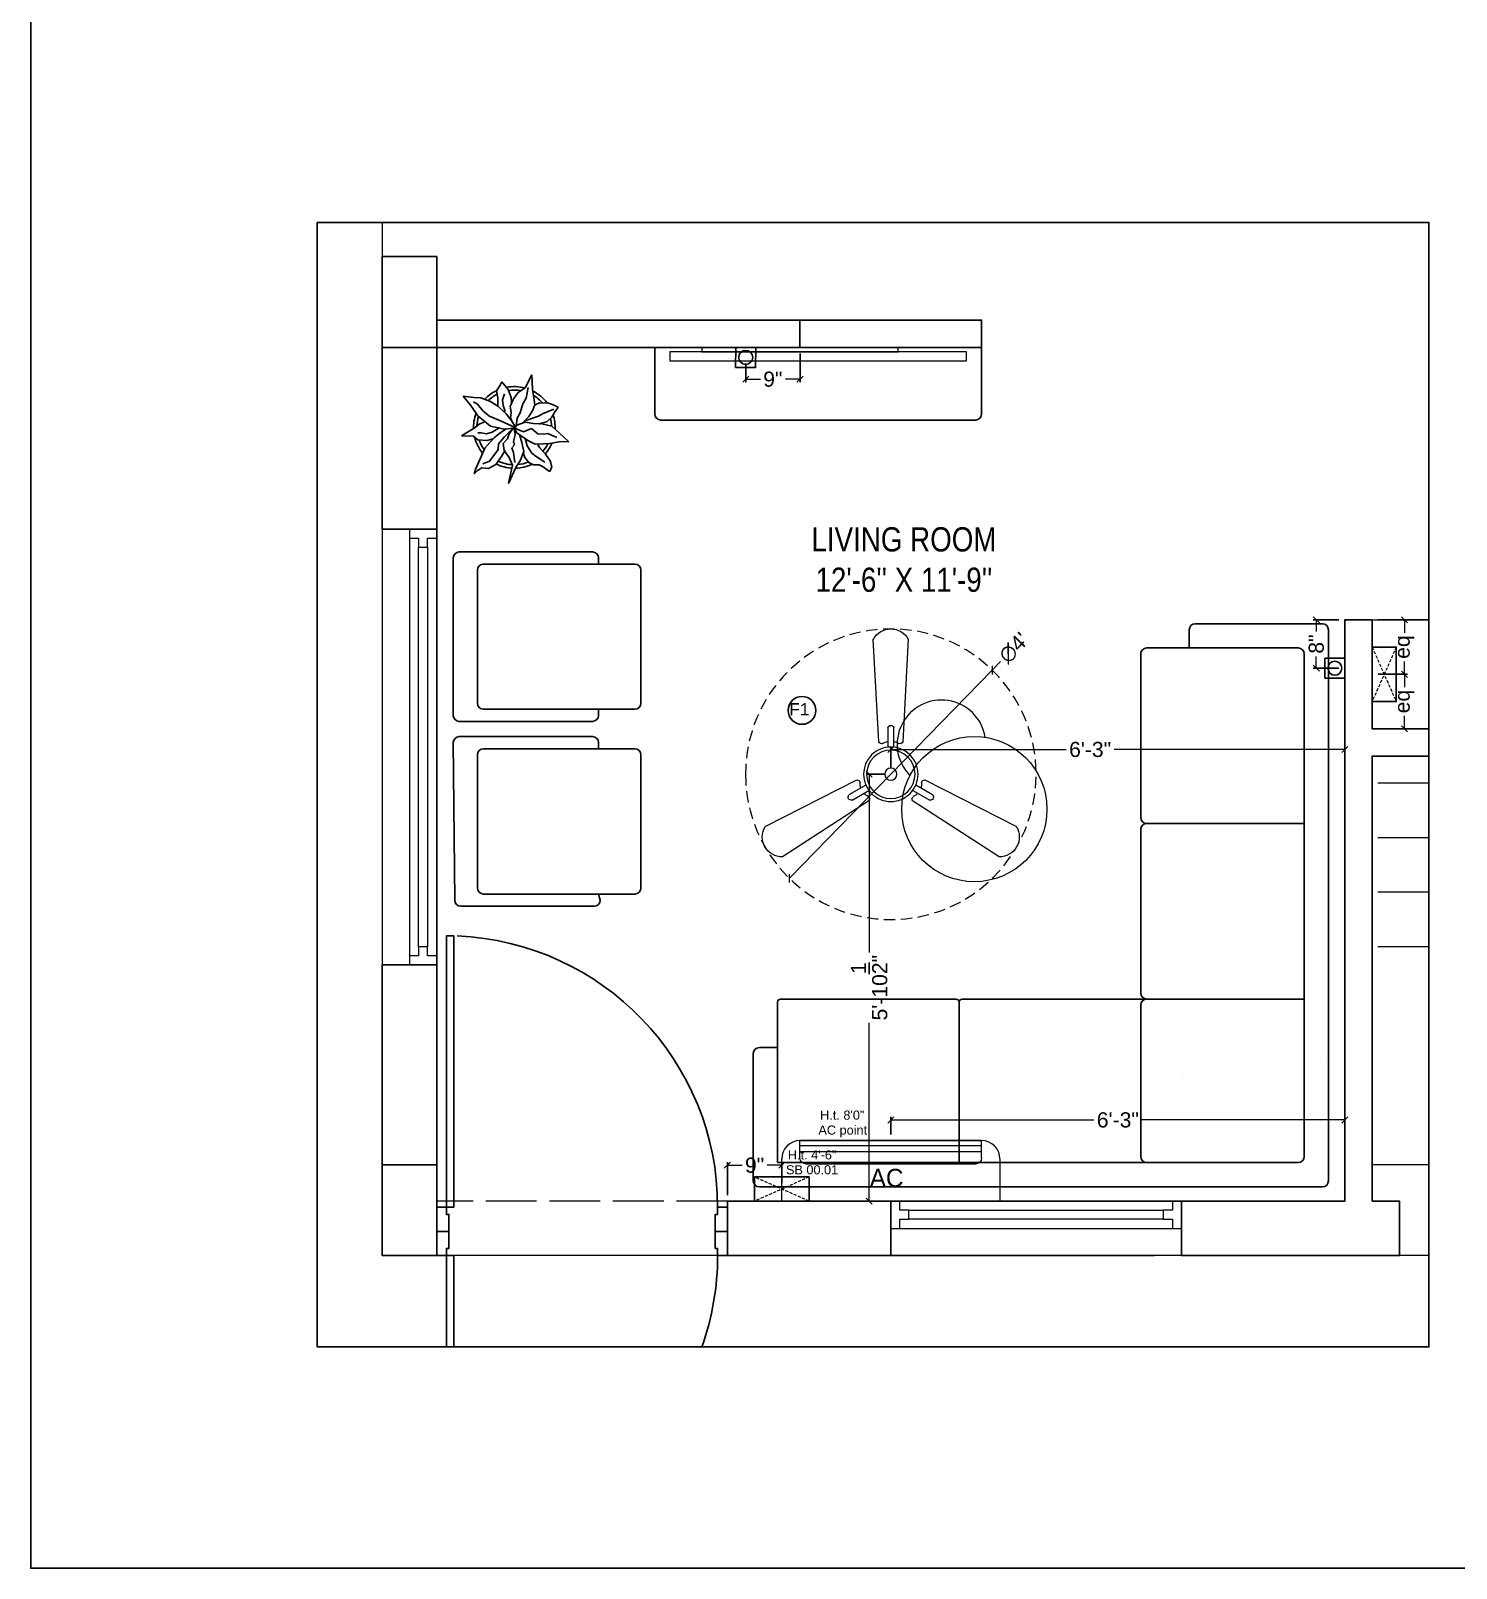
# Model space of a CAD drawing. Header units: millimetres. Extents: x 56222 to 3066687, y -650199 to -121287.
# Drawn here: x 148602.4 to 148837.8, y -181797.1 to -181543.2 of the extents above; entities that cross this region are included whole.
import ezdxf

# ---------------------------------------------------------------- set-up
doc = ezdxf.new("R2010")
doc.units = ezdxf.units.MM
doc.header["$MEASUREMENT"] = 0
doc.header["$PDMODE"] = 35
for name, pattern in [('ACAD_ISO02W100', [15, 12, -3]), ('DASHED', [0.75, 0.5, -0.25]), ('DASHED2', [0.375, 0.25, -0.125])]:
    doc.linetypes.add(name, pattern=pattern)
doc.layers.get('Defpoints').update_dxf_attribs({"color": 220})
doc.layers.add('AR DOOR', color=40, linetype='Continuous')
doc.layers.add('AR ELE-5', color=134, linetype='Continuous')
for name, color, linetype, lineweight in [('COLUMN', 1, 'Continuous', 30), ('dim05', 1, 'Continuous', 13), ('el', 7, 'Continuous', 20), ('ELEC-wires', 1, 'DASHED2', 13), ('Electrical', 84, 'Continuous', 30), ('FIRST FLOOR ( DW_RAIL )', 7, 'Continuous', 9), ('FIRST FLOOR ( TEXT )', 7, 'Continuous', 9), ('FUR', 250, 'Continuous', 0), ('FURNITURE', 32, 'Continuous', 9), ('GROUND FLOOR', 7, 'Continuous', 9), ('GROUND FLOOR  ( PLINE )', 251, 'Continuous', 30), ('GROUND FLOOR ( DW_RAIL )', 7, 'Continuous', 9), ('GROUND FLOOR ( STAIR )', 251, 'Continuous', 9), ('Text', 7, 'Continuous', 15), ('wall', 7, 'Continuous', 30), ('XX~SLAB ( BEAM )~ ( DIM )', 7, 'Continuous', 9)]:
    doc.layers.add(name, color=color, linetype=linetype, lineweight=lineweight)
doc.styles.add('Arial', font='arial.ttf')
doc.styles.add('KATHA', font='swissc.ttf')
doc.styles.get("Standard").update_dxf_attribs({"font": 'arial.ttf', "height": 6})
doc.styles.add('TEXT', font='eurr____.ttf')
doc.dimstyles.new('ISO-25', dxfattribs={"dimtxt": 2.5, "dimasz": 1, "dimexe": 0.5, "dimexo": 1, "dimtad": 0, "dimdec": 1, "dimlunit": 4, "dimtxsty": 'Standard', "dimblk": 'OBLIQUE', "dimcen": 2.5, "dimclrd": 1, "dimclre": 1, "dimclrt": 5, "dimadec": 0, "dimazin": 0, "dimtfac": 1, "dimtdec": 1, "dimtmove": 0, "dimatfit": 3, "dimfxl": 1, "dimlwd": -1, "dimarcsym": 0})

# ---------------------------------------------------------------- blocks, each defined once
blk = doc.blocks.new('*U257')
for points in [[(0, 0), (0, 1120), (30, 1120), (30, 0)], [(-40, 0), (0, 0), (0, -30), (10, -30), (10, -100), (-40, -100)], [(1160, 0), (1120, 0), (1120, -30), (1110, -30), (1110, -100), (1160, -100)]]:
    blk.add_lwpolyline(points, close=True)
at = {"layer": 'AR ELE-5', "linetype": 'ByBlock', "ltscale": 15}
blk.add_arc((-1.6, -0.7), 1121.6, 0.03474, 87.62699, dxfattribs=at)
blk = doc.blocks.new('ARPLS010')
at = {"linetype": 'ByBlock'}
for p, q in [((0.121, 0.605), (-0.013, 0.459)), ((0.179, 0.666), (0.121, 0.605)), ((0.174, 0.573), (0.179, 0.666)), ((0.2, 0.432), (0.174, 0.573)), ((-0.295, 0.42), (-0.302, 0.309)), ((-0.278, 0.467), (-0.295, 0.42)), ((-0.248, 0.54), (-0.278, 0.467)), ((-0.182, 0.493), (-0.248, 0.54)), ((-0.222, 0.484), (-0.164, 0.347)), ((-0.125, 0.459), (-0.182, 0.493)), ((-0.072, 0.404), (-0.125, 0.459)), ((-0.038, 0.302), (-0.072, 0.404)), ((-0.013, 0.459), (-0.044, 0.336)), ((0.077, 0.412), (0.091, 0.447)), ((0.082, 0.358), (0.077, 0.412)), ((0.091, 0.447), (0.125, 0.522)), ((0.203, 0.352), (0.2, 0.432)), ((0.33, 0.38), (0.252, 0.313)), ((0.409, 0.44), (0.33, 0.38)), ((0.484, 0.459), (0.409, 0.44)), ((0.542, 0.434), (0.484, 0.459)), ((0.485, 0.354), (0.533, 0.42)), ((0.533, 0.42), (0.542, 0.434)), ((-0.469, 0.226), (-0.643, 0.216)), ((-0.643, 0.216), (-0.485, 0.134)), ((-0.362, 0.24), (-0.469, 0.226)), ((-0.278, 0.254), (-0.362, 0.24)), ((-0.302, 0.309), (-0.276, 0.258)), ((-0.21, 0.227), (-0.278, 0.254)), ((-0.132, 0.18), (-0.21, 0.227)), ((-0.164, 0.347), (-0.139, 0.295)), ((-0.139, 0.295), (-0.08, 0.131)), ((-0.049, 0.232), (-0.065, 0.135)), ((-0.044, 0.336), (-0.049, 0.232)), ((0.015, 0.209), (0.08, 0.288)), ((0.056, 0.114), (0.015, 0.209)), ((0.08, 0.288), (0.082, 0.358)), ((0.16, 0.165), (0.204, 0.254)), ((0.204, 0.254), (0.203, 0.352)), ((0.252, 0.313), (0.216, 0.287)), ((0.318, 0.213), (0.227, 0.157)), ((0.356, 0.269), (0.318, 0.213)), ((0.425, 0.373), (0.356, 0.269)), ((0.432, 0.176), (0.459, 0.236)), ((0.459, 0.303), (0.485, 0.354)), ((0.459, 0.236), (0.459, 0.303)), ((-0.359, 0.148), (-0.49, 0.172)), ((-0.485, 0.134), (-0.433, 0.051)), ((-0.433, 0.051), (-0.349, -0.011)), ((-0.287, 0.106), (-0.359, 0.148)), ((-0.18, 0.073), (-0.287, 0.106)), ((-0.111, 0.036), (-0.18, 0.073)), ((-0.063, 0.111), (-0.132, 0.18)), ((-0.013, 0.022), (-0.111, 0.036)), ((-0.084, -0.034), (0.007, 0.018)), ((0.003, 0.011), (-0.076, -0.16)), ((-0.065, 0.135), (-0.024, 0.018)), ((-0.024, 0.018), (0.009, 0.005)), ((0.006, -0.002), (0.068, 0.032)), ((0.007, 0.018), (0.02, -0.121)), ((0.009, 0.005), (0.056, 0.114)), ((0.017, -0.002), (0.091, 0.009)), ((0.068, 0.032), (0.16, 0.165)), ((0.088, 0.065), (0.187, 0.091)), ((0.091, 0.009), (0.173, -0.011)), ((0.227, 0.157), (0.132, 0.131)), ((0.173, -0.011), (0.212, 0.004)), ((0.187, 0.091), (0.297, 0.116)), ((0.212, 0.004), (0.252, -0.03)), ((0.297, 0.116), (0.408, 0.071)), ((0.309, 0.109), (0.368, 0.128)), ((0.309, -0.01), (0.43, 0.006)), ((0.368, 0.128), (0.432, 0.176)), ((0.408, 0.071), (0.482, 0.024)), ((0.482, 0.024), (0.689, -0.072)), ((-0.464, -0.073), (-0.558, -0.152)), ((-0.558, -0.152), (-0.517, -0.172)), ((-0.517, -0.172), (-0.447, -0.216)), ((-0.366, -0.036), (-0.464, -0.073)), ((-0.336, -0.142), (-0.413, -0.121)), ((-0.306, -0.033), (-0.366, -0.036)), ((-0.349, -0.011), (-0.256, -0.05)), ((-0.269, -0.135), (-0.336, -0.142)), ((-0.193, -0.113), (-0.269, -0.135)), ((-0.259, -0.2), (-0.168, -0.1)), ((-0.256, -0.05), (-0.185, -0.038)), ((-0.185, -0.038), (-0.114, -0.046)), ((-0.168, -0.1), (-0.084, -0.034)), ((-0.076, -0.16), (-0.138, -0.304)), ((-0.114, -0.046), (-0.093, -0.036)), ((0.02, -0.121), (-0.017, -0.291)), ((0.059, -0.27), (0.005, -0.185)), ((0.01, -0.014), (0.017, -0.002)), ((0.078, -0.064), (0.01, -0.014)), ((0.016, -0.023), (0.116, -0.122)), ((0.07, -0.179), (0.018, -0.1)), ((0.121, -0.239), (0.07, -0.179)), ((0.138, -0.083), (0.078, -0.064)), ((0.116, -0.122), (0.201, -0.195)), ((0.197, -0.135), (0.138, -0.083)), ((0.283, -0.123), (0.197, -0.135)), ((0.252, -0.03), (0.309, -0.01)), ((0.277, -0.114), (0.357, -0.156)), ((0.37, -0.064), (0.283, -0.123)), ((0.357, -0.156), (0.455, -0.226)), ((0.462, -0.021), (0.37, -0.064)), ((0.689, -0.072), (0.462, -0.021)), ((-0.447, -0.216), (-0.363, -0.202)), ((-0.363, -0.202), (-0.263, -0.2)), ((-0.363, -0.408), (-0.318, -0.29)), ((-0.318, -0.29), (-0.259, -0.2)), ((-0.138, -0.304), (-0.199, -0.38)), ((-0.017, -0.291), (-0.141, -0.446)), ((-0.042, -0.432), (-0.071, -0.352)), ((0.08, -0.342), (0.059, -0.27)), ((0.066, -0.407), (0.08, -0.342)), ((0.184, -0.299), (0.121, -0.239)), ((0.141, -0.261), (0.16, -0.336)), ((0.16, -0.336), (0.15, -0.445)), ((0.252, -0.362), (0.184, -0.299)), ((0.201, -0.195), (0.272, -0.198)), ((0.376, -0.416), (0.252, -0.362)), ((0.272, -0.198), (0.311, -0.225)), ((0.311, -0.225), (0.415, -0.304)), ((0.415, -0.304), (0.447, -0.388)), ((0.455, -0.226), (0.503, -0.317)), ((0.503, -0.317), (0.494, -0.398)), ((-0.382, -0.625), (-0.368, -0.496)), ((-0.269, -0.533), (-0.382, -0.625)), ((-0.368, -0.496), (-0.363, -0.408)), ((-0.287, -0.45), (-0.314, -0.498)), ((-0.199, -0.38), (-0.287, -0.45)), ((-0.141, -0.446), (-0.269, -0.533)), ((0.002, -0.48), (-0.042, -0.432)), ((0.104, -0.646), (0.002, -0.48)), ((0.064, -0.446), (0.066, -0.407)), ((0.106, -0.5), (0.104, -0.646)), ((0.15, -0.445), (0.106, -0.5)), ((0.502, -0.472), (0.376, -0.416)), ((0.494, -0.398), (0.528, -0.452)), ((0.567, -0.494), (0.502, -0.472)), ((0.528, -0.452), (0.567, -0.494))]:
    blk.add_line(p, q, dxfattribs=at)
for radius, start, end in [(0.5, 126.2799, 152.7042), (0.5, 87.2367, 107.9154), (0.458, 91.6596, 104.0784), (0.5, 49.0791, 67.0324), (0.458, 49.8461, 63.9764), (0.458, 130.7647, 148.9789), (0.5, 1.3782, 25.7565), (0.5, 164.9216, 191.0302), (0.458, 169.9629, 188.6517), (0.458, 5.0517, 21.9108), (0.458, 334.5625, 357.1532), (0.5, 333.6991, 357.5577), (0.5, 205.1623, 226.3204), (0.458, 207.232, 224.0819), (0.458, 289.266, 306.1107), (0.5, 249.553, 272.4234), (0.458, 252.8522, 267.711), (0.5, 283.5324, 308.8712)]:
    blk.add_arc((0, 0), radius, start, end, dxfattribs=at)
blk = doc.blocks.new('_Oblique')
at = {"layer": 'wall', "color": 0, "lineweight": -2}
blk.add_line((-0.5, -0.5), (0.5, 0.5), dxfattribs=at)
blk = doc.blocks.new('*D1226')
at = {"layer": 'Defpoints', "color": 0, "lineweight": 0, "transparency": 16777216}
for p in [(148726.43, -181730.52), (148726.43, -181734.45), (148717.43, -181736.44)]:
    blk.add_point(p, dxfattribs=at)
at = {"layer": 'dim05', "color": 1, "linetype": 'Continuous', "lineweight": -2, "transparency": 16777216}
for p, q in [((148717.43, -181735.44), (148717.43, -181730.02)), ((148726.43, -181733.45), (148726.43, -181730.02))]:
    blk.add_line(p, q, dxfattribs=at)
at = {"layer": 'dim05', "color": 1, "linetype": 'Continuous', "transparency": 16777216}
for p, q in [((148717.43, -181730.52), (148719.87, -181730.52)), ((148726.43, -181730.52), (148723.99, -181730.52))]:
    blk.add_line(p, q, dxfattribs=at)
at = {"layer": 'dim05', "color": 1, "transparency": 16777216, "rotation": 180}
blk.add_blockref('_Oblique', (148717.43, -181730.52), dxfattribs=at)
at = {"layer": 'dim05', "color": 1, "transparency": 16777216}
blk.add_blockref('_Oblique', (148726.43, -181730.52), dxfattribs=at)
at = {"layer": 'dim05', "color": 5, "lineweight": 25, "transparency": 16777216, "insert": (148721.93, -181730.52), "char_height": 2.5, "attachment_point": 5, "style": 'Arial'}
blk.add_mtext('9"', dxfattribs=at)
blk = doc.blocks.new('6616')
at = {"color": 242, "linetype": 'DASHED', "true_color": 0xcd2027}
for p, q in [((386784.79, -36915.77), (386775.78, -36911.78)), ((386784.79, -36911.78), (386775.78, -36915.77))]:
    blk.add_line(p, q, dxfattribs=at)
at = {"layer": 'ELEC-wires', "color": 5, "linetype": 'ByBlock', "lineweight": 30, "ltscale": 4}
blk.add_lwpolyline([(386775.78, -36911.78), (386784.79, -36911.78), (386784.79, -36915.77), (386775.78, -36915.77)], close=True, dxfattribs=at)
blk = doc.blocks.new('*D1227')
at = {"layer": 'Defpoints', "color": 0, "lineweight": 0, "transparency": 16777216}
for p in [(148819.43, -181640.44), (148814.71, -181648.44), (148819.43, -181648.44)]:
    blk.add_point(p, dxfattribs=at)
at = {"layer": 'dim05', "color": 1, "linetype": 'Continuous', "lineweight": -2, "transparency": 16777216}
for p, q in [((148818.43, -181640.44), (148814.21, -181640.44)), ((148818.43, -181648.44), (148814.21, -181648.44))]:
    blk.add_line(p, q, dxfattribs=at)
at = {"layer": 'dim05', "color": 1, "linetype": 'Continuous', "transparency": 16777216}
for p, q in [((148814.71, -181640.44), (148814.71, -181642.38)), ((148814.71, -181648.44), (148814.71, -181646.5))]:
    blk.add_line(p, q, dxfattribs=at)
at = {"layer": 'dim05', "color": 1, "transparency": 16777216}
for p, rotation in [((148814.71, -181640.44), 90), ((148814.71, -181648.44), 270)]:
    blk.add_blockref('_Oblique', p, dxfattribs=dict(at, rotation=rotation))
at = {"layer": 'dim05', "color": 5, "lineweight": 25, "transparency": 16777216, "insert": (148814.71, -181644.44), "char_height": 2.5, "attachment_point": 5, "rotation": 90, "style": 'Arial'}
blk.add_mtext('8"', dxfattribs=at)
blk = doc.blocks.new('*D1228')
at = {"layer": 'Defpoints', "color": 0, "lineweight": 0, "transparency": 16777216}
for p in [(148823.93, -181640.44), (148823.93, -181649.44), (148829.26, -181649.44)]:
    blk.add_point(p, dxfattribs=at)
at = {"layer": 'dim05', "color": 1, "linetype": 'Continuous', "lineweight": -2, "transparency": 16777216}
for p, q in [((148824.93, -181640.44), (148829.76, -181640.44)), ((148824.93, -181649.44), (148829.76, -181649.44))]:
    blk.add_line(p, q, dxfattribs=at)
at = {"layer": 'dim05', "color": 1, "linetype": 'Continuous', "transparency": 16777216}
for p, q in [((148829.26, -181640.44), (148829.26, -181642.56)), ((148829.26, -181649.44), (148829.26, -181647.32))]:
    blk.add_line(p, q, dxfattribs=at)
at = {"layer": 'dim05', "color": 1, "transparency": 16777216}
for p, rotation in [((148829.26, -181640.44), 90), ((148829.26, -181649.44), 270)]:
    blk.add_blockref('_Oblique', p, dxfattribs=dict(at, rotation=rotation))
at = {"layer": 'dim05', "color": 5, "lineweight": 25, "transparency": 16777216, "insert": (148829.26, -181644.94), "char_height": 2.5, "attachment_point": 5, "rotation": 90, "style": 'Arial'}
blk.add_mtext('eq', dxfattribs=at)
blk = doc.blocks.new('*D1229')
at = {"layer": 'Defpoints', "color": 0, "lineweight": 0, "transparency": 16777216}
for p in [(148823.93, -181649.44), (148829.26, -181649.44), (148823.93, -181658.44)]:
    blk.add_point(p, dxfattribs=at)
at = {"layer": 'dim05', "color": 1, "linetype": 'Continuous', "lineweight": -2, "transparency": 16777216}
for p, q in [((148824.93, -181649.44), (148829.76, -181649.44)), ((148824.93, -181658.44), (148829.76, -181658.44))]:
    blk.add_line(p, q, dxfattribs=at)
at = {"layer": 'dim05', "color": 1, "linetype": 'Continuous', "transparency": 16777216}
for p, q in [((148829.26, -181649.44), (148829.26, -181651.56)), ((148829.26, -181658.44), (148829.26, -181656.32))]:
    blk.add_line(p, q, dxfattribs=at)
at = {"layer": 'dim05', "color": 1, "transparency": 16777216}
for p, rotation in [((148829.26, -181649.44), 90), ((148829.26, -181658.44), 270)]:
    blk.add_blockref('_Oblique', p, dxfattribs=dict(at, rotation=rotation))
at = {"layer": 'dim05', "color": 5, "lineweight": 25, "transparency": 16777216, "insert": (148829.26, -181653.94), "char_height": 2.5, "attachment_point": 5, "rotation": 90, "style": 'Arial'}
blk.add_mtext('eq', dxfattribs=at)
blk = doc.blocks.new('fan')
at = {"layer": 'Electrical', "lineweight": 15, "ltscale": 20}
for p, q in [((3300835.29, -509900.78), (3300836.47, -509923.43)), ((3300841.81, -509923.43), (3300842.99, -509900.78)), ((3300838.47, -509924.57), (3300838.47, -509920.25)), ((3300839.81, -509920.28), (3300839.81, -509924.57)), ((3300831.66, -509931.77), (3300811.45, -509942.07)), ((3300829.93, -509935.08), (3300833.64, -509932.93)), ((3300844.64, -509932.93), (3300848.38, -509935.09)), ((3300866.83, -509942.07), (3300846.62, -509931.77)), ((3300834.31, -509934.09), (3300830.57, -509936.25)), ((3300847.68, -509936.23), (3300843.97, -509934.09)), ((3300815.3, -509948.74), (3300834.33, -509936.39)), ((3300843.95, -509936.39), (3300862.98, -509948.74))]:
    blk.add_line(p, q, dxfattribs=at)
at = {"layer": 'Electrical', "linetype": 'DASHED', "lineweight": 15, "ltscale": 5}
blk.add_circle((3300839.14, -509930.53), 32, dxfattribs=at)
at = {"layer": 'Electrical', "lineweight": 15, "ltscale": 20}
for centre, major_axis, start_param, end_param in [((3300839.14, -509902.94), (3.12, 3.12), -0.272136, 1.842967), ((3300839.13, -509920.5), (0.501, 0.501), -0.465536, 1.983618), ((3300839.14, -509930.53), (4.24, -4.24), 3.14161, 9.424795), ((3300839.14, -509930.53), (3.77, -3.77), 1.749190548672175e-05, 6.283202799085073), ((3300837.1, -509923.08), (0.51, 0.51), 2.863014, 4.257784), ((3300839.14, -509926.42), (2.27, -2.27), 2.565057, 2.951308), ((3300839.14, -509926.42), (2.27, 2.27), 0.19032, 0.57657), ((3300841.18, -509923.08), (0.51, -0.51), 5.167028, 6.561799), ((3300839.14, -509930.53), (0.943, 0.943), 1.570814, 7.853999), ((3300831.67, -509932.49), (0.51, -0.51), 0.978238, 2.373008), ((3300835.59, -509932.58), (2.27, -2.27), 3.855511, 4.241762), ((3300842.69, -509932.58), (2.27, 2.27), 5.183051, 5.569301), ((3300846.61, -509932.49), (0.51, -0.51), 2.339416, 3.734186), ((3300830.46, -509935.55), (0.501, -0.501), 3.199655, 5.648809), ((3300835.59, -509932.58), (2.27, -2.27), 4.659452, 5.045703), ((3300833.71, -509936.02), (0.51, 0.51), -1.325776, 0.068994), ((3300844.57, -509936.02), (0.51, -0.51), 3.072633, 4.467404), ((3300842.69, -509932.58), (2.27, 2.27), 4.37911, 4.765361), ((3300847.83, -509935.54), (0.501, 0.501), 3.723254, 6.172408), ((3300815.25, -509944.32), (3.12, -3.12), 3.393055, 5.508159), ((3300863.03, -509944.32), (3.12, -3.12), 5.48745, 7.602554)]:
    blk.add_ellipse(centre, major_axis=major_axis, ratio=1, start_param=start_param, end_param=end_param, dxfattribs=at)
blk = doc.blocks.new('*D1230')
at = {"layer": 'Defpoints', "color": 0, "lineweight": 0, "transparency": 16777216}
for p in [(148819.43, -181661.86), (148744.43, -181665.94), (148819.43, -181665.94)]:
    blk.add_point(p, dxfattribs=at)
at = {"layer": 'dim05', "color": 1, "linetype": 'Continuous', "lineweight": -2, "transparency": 16777216}
for p, q in [((148744.43, -181664.94), (148744.43, -181661.36)), ((148819.43, -181664.94), (148819.43, -181661.36))]:
    blk.add_line(p, q, dxfattribs=at)
at = {"layer": 'dim05', "color": 1, "linetype": 'Continuous', "transparency": 16777216}
for p, q in [((148744.43, -181661.86), (148773.39, -181661.86)), ((148819.43, -181661.86), (148781.3, -181661.86))]:
    blk.add_line(p, q, dxfattribs=at)
at = {"layer": 'dim05', "color": 1, "transparency": 16777216, "rotation": 180}
blk.add_blockref('_Oblique', (148744.43, -181661.86), dxfattribs=at)
at = {"layer": 'dim05', "color": 1, "transparency": 16777216}
blk.add_blockref('_Oblique', (148819.43, -181661.86), dxfattribs=at)
at = {"layer": 'dim05', "color": 5, "lineweight": 25, "transparency": 16777216, "insert": (148777.35, -181661.86), "char_height": 2.5, "attachment_point": 5, "style": 'Arial'}
blk.add_mtext('6\'-3"', dxfattribs=at)
blk = doc.blocks.new('*D1231')
at = {"layer": 'Defpoints', "color": 0, "lineweight": 0, "transparency": 16777216}
for p in [(148729.43, -181595.44), (148720.46, -181597.09), (148729.43, -181600.71)]:
    blk.add_point(p, dxfattribs=at)
at = {"layer": 'dim05', "color": 1, "linetype": 'Continuous', "lineweight": -2, "transparency": 16777216}
for p, q in [((148729.43, -181596.44), (148729.43, -181601.21)), ((148720.46, -181598.09), (148720.46, -181601.21))]:
    blk.add_line(p, q, dxfattribs=at)
at = {"layer": 'dim05', "color": 1, "linetype": 'Continuous', "transparency": 16777216}
for p, q in [((148720.46, -181600.71), (148722.88, -181600.71)), ((148729.43, -181600.71), (148727.01, -181600.71))]:
    blk.add_line(p, q, dxfattribs=at)
at = {"layer": 'dim05', "color": 1, "transparency": 16777216, "rotation": 180}
blk.add_blockref('_Oblique', (148720.46, -181600.71), dxfattribs=at)
at = {"layer": 'dim05', "color": 1, "transparency": 16777216}
blk.add_blockref('_Oblique', (148729.43, -181600.71), dxfattribs=at)
at = {"layer": 'dim05', "color": 5, "lineweight": 25, "transparency": 16777216, "insert": (148724.94, -181600.71), "char_height": 2.5, "attachment_point": 5, "style": 'Arial'}
blk.add_mtext('9"', dxfattribs=at)
blk = doc.blocks.new('*D1232')
at = {"layer": 'Defpoints', "color": 0, "lineweight": 0, "transparency": 16777216}
for p in [(148744.43, -181665.94), (148740.86, -181736.44), (148744.43, -181736.44)]:
    blk.add_point(p, dxfattribs=at)
at = {"layer": 'dim05', "color": 1, "linetype": 'Continuous', "lineweight": -2, "transparency": 16777216}
for p, q in [((148743.43, -181665.94), (148740.36, -181665.94)), ((148743.43, -181736.44), (148740.36, -181736.44))]:
    blk.add_line(p, q, dxfattribs=at)
at = {"layer": 'dim05', "color": 1, "linetype": 'Continuous', "transparency": 16777216}
for p, q in [((148740.86, -181665.94), (148740.86, -181695.36)), ((148740.86, -181736.44), (148740.86, -181707.02))]:
    blk.add_line(p, q, dxfattribs=at)
at = {"layer": 'dim05', "color": 1, "transparency": 16777216}
for p, rotation in [((148740.86, -181665.94), 90), ((148740.86, -181736.44), 270)]:
    blk.add_blockref('_Oblique', p, dxfattribs=dict(at, rotation=rotation))
at = {"layer": 'dim05', "color": 5, "lineweight": 25, "transparency": 16777216, "insert": (148740.86, -181701.19), "char_height": 2.5, "attachment_point": 5, "rotation": 90, "style": 'Arial'}
blk.add_mtext('5\'-10{\\H1x;\\S1/2;}"', dxfattribs=at)
blk = doc.blocks.new('*D1233')
at = {"layer": 'Defpoints', "color": 0, "lineweight": 0, "transparency": 16777216}
for p in [(148761.18, -181648.75), (148727.68, -181683.13)]:
    blk.add_point(p, dxfattribs=at)
at = {"layer": 'dim05', "color": 1, "linetype": 'Continuous', "transparency": 16777216}
for p in [(148727.68, -181683.13), (148762.57, -181647.32)]:
    blk.add_line(p, (148761.18, -181648.75), dxfattribs=at)
at = {"layer": 'dim05', "color": 1, "transparency": 16777216}
for p, rotation in [((148761.18, -181648.75), 225.7486149895883), ((148727.68, -181683.13), 45.74861498958832)]:
    blk.add_blockref('_Oblique', p, dxfattribs=dict(at, rotation=rotation))
at = {"layer": 'dim05', "color": 5, "lineweight": 25, "transparency": 16777216, "insert": (148764.76, -181645.07), "char_height": 2.5, "attachment_point": 5, "rotation": 45.7486, "style": 'Arial'}
blk.add_mtext("∅4'", dxfattribs=at)
blk = doc.blocks.new('ac paln')
at = {"layer": 'Electrical', "lineweight": 15}
for p, q in [((389238.69, -37646.36), (389238.69, -37610.34)), ((389238.69, -37610.34), (389245.67, -37610.34)), ((389244.81, -37642.35), (389244.81, -37614.35)), ((389245.81, -37613.35), (389248.68, -37613.35)), ((389246.82, -37643.35), (389246.82, -37613.35)), ((389247.82, -37643.35), (389247.82, -37613.35)), ((389248.68, -37613.35), (389248.68, -37643.35)), ((389248.68, -37643.35), (389248.68, -37613.35)), ((389245.81, -37643.35), (389248.68, -37643.35)), ((389248.68, -37643.35), (389248.68, -37643.35)), ((389245.67, -37646.36), (389238.69, -37646.36))]:
    blk.add_line(p, q, dxfattribs=at)
for centre, start, end in [((389245.67, -37613.35), 0, 90), ((389245.67, -37643.35), 270, 0)]:
    blk.add_arc(centre, 3.01, start, end, dxfattribs=at)
at = {"layer": 'Electrical', "lineweight": 15, "extrusion": (0, 0, -1)}
for centre, start_param, end_param in [((389245.81, -37614.35), -0.785398, 0.785398), ((389245.81, -37642.35), 3.926991, 5.497787)]:
    blk.add_ellipse(centre, major_axis=(-0.71, 0.71), ratio=1, start_param=start_param, end_param=end_param, dxfattribs=at)
at = {"layer": 'Text', "style": 'TEXT'}
blk.add_text('AC', height=3, rotation=270, dxfattribs=at).set_placement((389241.02, -37624.87))
blk = doc.blocks.new('*D1234')
at = {"layer": 'Defpoints', "color": 0, "lineweight": 0, "transparency": 16777216}
for p in [(148819.43, -181723.04), (148744.43, -181726.44), (148819.43, -181726.44)]:
    blk.add_point(p, dxfattribs=at)
at = {"layer": 'dim05', "color": 1, "linetype": 'Continuous', "lineweight": -2, "transparency": 16777216}
for p, q in [((148744.43, -181725.44), (148744.43, -181722.54)), ((148819.43, -181725.44), (148819.43, -181722.54))]:
    blk.add_line(p, q, dxfattribs=at)
at = {"layer": 'dim05', "color": 1, "linetype": 'Continuous', "transparency": 16777216}
for p, q in [((148744.43, -181723.04), (148777.97, -181723.04)), ((148819.43, -181723.04), (148785.88, -181723.04))]:
    blk.add_line(p, q, dxfattribs=at)
at = {"layer": 'dim05', "color": 1, "transparency": 16777216, "rotation": 180}
blk.add_blockref('_Oblique', (148744.43, -181723.04), dxfattribs=at)
at = {"layer": 'dim05', "color": 1, "transparency": 16777216}
blk.add_blockref('_Oblique', (148819.43, -181723.04), dxfattribs=at)
at = {"layer": 'dim05', "color": 5, "lineweight": 25, "transparency": 16777216, "insert": (148781.93, -181723.04), "char_height": 2.5, "attachment_point": 5, "style": 'Arial'}
blk.add_mtext('6\'-3"', dxfattribs=at)

msp = doc.modelspace()

# ---------------------------------------------------------------- linework, layer by layer
at = {"lineweight": 9}
for points in [[(148745.6473, -181596.2055), (148745.6473, -181595.4396), (148713.2104, -181595.4396), (148713.2104, -181596.2055)], [(148756.9288, -181597.6523), (148756.9288, -181596.2055), (148707.9288, -181596.2055), (148707.9288, -181597.6523)]]:
    msp.add_lwpolyline(points, close=True, dxfattribs=at)
for points in [[(148669.4288, -181745.4396), (148671.0288, -181745.4396), (148671.0288, -181744.2396), (148671.4288, -181744.2396), (148671.4288, -181741.4396), (148669.4288, -181741.4396)], [(148717.4288, -181745.4396), (148715.8288, -181745.4396), (148715.8288, -181744.2396), (148715.4288, -181744.2396), (148715.4288, -181741.4396), (148717.4288, -181741.4396)]]:
    msp.add_lwpolyline(points, close=True)
msp.add_lwpolyline([(148672.2288, -181760.5243), (148672.2288, -181745.4396), (148671.0288, -181745.4396), (148671.0288, -181760.5243)])
at = {"layer": 'AR ELE-5', "linetype": 'ByBlock', "ltscale": 15}
msp.add_arc((148670.9632, -181745.4124), 44.8657, 340.31645, 359.965264, dxfattribs=at)
at = {"layer": 'COLUMN'}
for points in [[(148660.4288, -181580.4396), (148669.4288, -181580.4396), (148669.4288, -181595.4396), (148660.4288, -181595.4396)], [(148660.4288, -181730.4396), (148669.4288, -181730.4396), (148669.4288, -181745.4396), (148660.4288, -181745.4396)]]:
    msp.add_lwpolyline(points, close=True, dxfattribs=at)
at = {"layer": 'FIRST FLOOR ( DW_RAIL )', "lineweight": 30}
msp.add_lwpolyline([(148649.701, -181574.8145), (148833.2945, -181574.8145), (148833.2945, -181760.5243), (148649.701, -181760.5243)], close=True, dxfattribs=at)
at = {"layer": 'FUR'}
for p, q in [((148816.2976, -181713.751), (148816.2976, -181713.751)), ((148792.7081, -181715.7509), (148792.7081, -181715.7509))]:
    msp.add_line(p, q, dxfattribs=at)
at = {"layer": 'FURNITURE', "lineweight": 30}
for p, q in [((148672.1563, -181656.2204), (148672.1563, -181630.2204)), ((148673.1563, -181629.2204), (148695.1563, -181629.2204)), ((148696.1563, -181630.2204), (148696.1563, -181631.2204)), ((148676.1563, -181654.2204), (148676.1563, -181632.2204)), ((148677.1563, -181631.2204), (148702.1563, -181631.2204)), ((148703.1563, -181632.2204), (148703.1563, -181654.2204)), ((148794.713, -181641.0771), (148815.713, -181641.0771)), ((148793.713, -181642.0771), (148793.713, -181645.0771)), ((148816.713, -181642.0771), (148816.713, -181733.0771)), ((148785.713, -181673.0771), (148785.713, -181646.0771)), ((148808.713, -181645.0771), (148786.713, -181645.0771)), ((148811.713, -181645.0771), (148808.713, -181645.0771)), ((148812.713, -181646.0771), (148812.713, -181729.0771)), ((148677.1563, -181655.2204), (148680.1563, -181655.2204)), ((148680.1563, -181655.2204), (148702.1563, -181655.2204)), ((148696.1563, -181656.2204), (148696.1563, -181655.2204)), ((148695.1563, -181657.2204), (148673.1563, -181657.2204)), ((148672.4205, -181686.7379), (148672.1563, -181660.7204)), ((148673.1563, -181659.7204), (148695.1563, -181659.7204)), ((148696.1563, -181660.7204), (148696.1563, -181661.7204)), ((148676.1563, -181684.7204), (148676.1563, -181662.7204)), ((148677.1563, -181661.7204), (148702.1563, -181661.7204)), ((148703.1563, -181662.7204), (148703.1563, -181684.7204)), ((148786.713, -181674.0771), (148812.713, -181674.0771)), ((148785.713, -181675.0771), (148785.713, -181702.0771)), ((148677.1563, -181685.7204), (148680.1563, -181685.7204)), ((148680.1563, -181685.7204), (148702.1563, -181685.7204)), ((148696.4205, -181686.7379), (148696.1563, -181685.7204)), ((148695.4205, -181687.7379), (148673.4205, -181687.7379)), ((148725.713, -181730.0771), (148725.713, -181703.5771)), ((148755.213, -181703.0771), (148726.213, -181703.0771)), ((148755.713, -181730.0771), (148755.713, -181703.5771)), ((148812.713, -181703.0771), (148756.213, -181703.0771)), ((148785.713, -181729.0771), (148785.713, -181704.0771)), ((148721.713, -181733.0771), (148721.713, -181712.0771)), ((148725.713, -181711.0771), (148722.713, -181711.0771)), ((148811.713, -181730.0771), (148725.713, -181730.0771)), ((148815.713, -181734.0771), (148722.713, -181734.0771))]:
    msp.add_line(p, q, dxfattribs=at)
at = {"layer": 'FURNITURE', "color": 242, "lineweight": 30, "true_color": 0xcd2027}
msp.add_lwpolyline([(148602.3709, -181325.6463), (149506.6138, -181325.6463), (149506.6138, -181797.0719), (148602.3709, -181797.0719)], close=True, dxfattribs=at)
at = {"layer": 'FURNITURE', "lineweight": 30}
msp.add_lwpolyline([(148729.4288, -181590.9396), (148759.4288, -181590.9396), (148759.4288, -181595.4396), (148729.4288, -181595.4396)], close=True, dxfattribs=at)
msp.add_lwpolyline([(148759.4288, -181606.4396), (148759.4288, -181595.4396), (148705.4288, -181595.4396), (148705.4288, -181606.4396, 0.41421356), (148706.4288, -181607.4396), (148758.4288, -181607.4396, 0.41421356)], format="xyb", close=True, dxfattribs=at)
at = {"layer": 'FURNITURE', "color": 1, "lineweight": 30, "ltscale": 4}
msp.add_circle((148729.7516, -181655.4046), 2.2915, dxfattribs=at)
at = {"layer": 'FURNITURE'}
msp.add_circle((148758.2244, -181671.6948, 0.0693), 12, dxfattribs=at)
at = {"layer": 'FURNITURE', "lineweight": 30}
for centre, radius, start, end in [((148673.1563, -181630.2204), 1, 90, 180), ((148695.1563, -181630.2204), 1, 0, 90), ((148677.1563, -181632.2204), 1, 90, 180), ((148702.1563, -181632.2204), 1, 0, 90), ((148794.713, -181642.0771), 1, 90, 180), ((148815.713, -181642.0771), 1, 0, 90), ((148786.713, -181646.0771), 1, 90, 180), ((148811.713, -181646.0771), 1, 0, 90), ((148673.1563, -181656.2204), 1, 180, 270), ((148677.1563, -181654.2204), 1, 180, 270), ((148695.1563, -181656.2204), 1, 270, 0), ((148702.1563, -181654.2204), 1, 270, 0), ((148673.1563, -181660.7204), 1, 90, 180), ((148695.1563, -181660.7204), 1, 0, 90), ((148677.1563, -181662.7204), 1, 90, 180), ((148702.1563, -181662.7204), 1, 0, 90), ((148786.713, -181673.0771), 1, 180, 270), ((148786.713, -181675.0771), 1, 90, 180), ((148673.4205, -181686.7379), 1, 180, 270), ((148677.1563, -181684.7204), 1, 180, 270), ((148695.4205, -181686.7379), 1, 270, 0), ((148702.1563, -181684.7204), 1, 270, 0), ((148786.713, -181702.0771), 1, 180, 270), ((148726.213, -181703.5771), 0.5, 90, 180), ((148755.213, -181703.5771), 0.5, 0, 90), ((148756.213, -181703.5771), 0.5, 90, 180), ((148786.713, -181704.0771), 1, 90, 180), ((148722.713, -181712.0771), 1, 90, 180), ((148786.713, -181729.0771), 1, 180, 270), ((148786.713, -181729.0771), 1, 180, 270), ((148811.713, -181729.0771), 1, 270, 0), ((148722.713, -181733.0771), 1, 180, 270), ((148815.713, -181733.0771), 1, 270, 0)]:
    msp.add_arc(centre, radius, start, end, dxfattribs=at)
at = {"layer": 'FURNITURE'}
msp.add_arc((148752.7879, -181660.9969, 0.0693), 7.3133, 9.197776, 224.680269, dxfattribs=at)
at = {"layer": 'GROUND FLOOR'}
for p, q in [((148660.4288, -181574.8145), (148660.4288, -181745.4396)), ((148729.4288, -181590.9396), (148669.4288, -181590.9396)), ((148729.4288, -181590.9396), (148729.4288, -181595.4396)), ((148669.4288, -181595.4396), (148669.4288, -181745.4396)), ((148729.4288, -181595.4396), (148669.4288, -181595.4396)), ((148669.4288, -181625.4396), (148660.4288, -181625.4396)), ((148669.4288, -181697.4396), (148660.4288, -181697.4396)), ((148819.4288, -181736.4396), (148717.4288, -181736.4396)), ((148717.4288, -181736.4396), (148717.4288, -181745.4396)), ((148833.2945, -181745.4396), (148660.4288, -181745.4396))]:
    msp.add_line(p, q, dxfattribs=at)
at = {"layer": 'GROUND FLOOR', "color": 5}
msp.add_line((148833.2945, -181662.9396), (148823.9288, -181662.9396), dxfattribs=at)
at = {"layer": 'GROUND FLOOR', "linetype": 'ACAD_ISO02W100', "ltscale": 0.7}
msp.add_line((148717.4288, -181736.4396), (148669.4288, -181736.4396), dxfattribs=at)
at = {"layer": 'GROUND FLOOR  ( PLINE )', "lineweight": 0}
msp.add_line((148833.2945, -181730.4396), (148823.9288, -181730.4396), dxfattribs=at)
at = {"layer": 'GROUND FLOOR  ( PLINE )'}
for points in [[(148669.4288, -181595.4396), (148729.4288, -181595.4396), (148729.4288, -181590.9396), (148669.4288, -181590.9396), (148669.4288, -181580.4396), (148660.4288, -181580.4396), (148660.4288, -181625.4396), (148669.4288, -181625.4396)], [(148669.4288, -181697.4396), (148660.4288, -181697.4396), (148660.4288, -181745.4396), (148669.4288, -181745.4396)], [(148717.4288, -181736.4396), (148744.4288, -181736.4396), (148744.4288, -181745.4396), (148717.4288, -181745.4396)]]:
    msp.add_lwpolyline(points, close=True, dxfattribs=at)
for points in [[(148833.2945, -181658.4396), (148823.9288, -181658.4396), (148823.9288, -181640.4396), (148819.4288, -181640.4396), (148819.4288, -181736.4396), (148792.4288, -181736.4396), (148792.4288, -181745.4396), (148823.9288, -181745.4396)], [(148823.9288, -181736.4396), (148823.9288, -181662.9396), (148833.2945, -181662.9396)], [(148823.9288, -181745.4396), (148823.9288, -181745.4396), (148828.4288, -181745.4396), (148828.4288, -181736.4396), (148823.9288, -181736.4396)]]:
    msp.add_lwpolyline(points, dxfattribs=at)
at = {"layer": 'GROUND FLOOR ( DW_RAIL )'}
for points in [[(148669.4288, -181697.4396), (148669.4288, -181695.9396), (148667.9288, -181695.9396), (148667.9288, -181694.4396), (148666.4288, -181694.4396), (148666.4288, -181628.4396), (148667.9288, -181628.4396), (148667.9288, -181626.9396), (148669.4288, -181626.9396), (148669.4288, -181625.4396), (148664.9288, -181625.4396), (148664.9288, -181626.9396), (148666.4288, -181626.9396), (148666.4288, -181628.4396), (148667.9288, -181628.4396), (148667.9288, -181694.4396), (148666.4288, -181694.4396), (148666.4288, -181695.9396), (148664.9288, -181695.9396), (148664.9288, -181697.4396), (148669.4288, -181697.4396), (148669.4288, -181625.4396), (148664.9288, -181625.4396), (148664.9288, -181697.4396)], [(148744.4288, -181736.4396), (148792.4288, -181736.4396), (148792.4288, -181745.4396), (148744.4288, -181745.4396)], [(148792.4288, -181736.4396), (148790.9288, -181736.4396), (148790.9288, -181737.9396), (148789.4288, -181737.9396), (148789.4288, -181739.4396), (148747.4288, -181739.4396), (148747.4288, -181737.9396), (148745.9288, -181737.9396), (148745.9288, -181736.4396), (148744.4288, -181736.4396), (148744.4288, -181740.9396), (148745.9288, -181740.9396), (148745.9288, -181739.4396), (148747.4288, -181739.4396), (148747.4288, -181737.9396), (148789.4288, -181737.9396), (148789.4288, -181739.4396), (148790.9288, -181739.4396), (148790.9288, -181740.9396), (148792.4288, -181740.9396), (148792.4288, -181736.4396), (148744.4288, -181736.4396), (148744.4288, -181740.9396), (148792.4288, -181740.9396)]]:
    msp.add_lwpolyline(points, close=True, dxfattribs=at)
at = {"layer": 'GROUND FLOOR ( STAIR )', "color": 5, "linetype": 'ACAD_ISO02W100', "ltscale": 0.7}
for p, q in [((148833.2945, -181640.4396), (148823.9288, -181640.4396)), ((148833.2945, -181658.4396), (148823.9288, -181658.4396)), ((148833.2945, -181667.4396), (148823.9288, -181667.4396)), ((148833.2945, -181676.4396), (148823.9288, -181676.4396)), ((148833.2945, -181685.4396), (148823.9288, -181685.4396)), ((148833.2945, -181694.4396), (148823.9288, -181694.4396))]:
    msp.add_line(p, q, dxfattribs=at)
at = {"layer": 'XX~SLAB ( BEAM )~ ( DIM )'}
msp.add_line((148823.9288, -181640.4396), (148833.2945, -181640.4396), dxfattribs=at)
at = {"layer": 'XX~SLAB ( BEAM )~ ( DIM )', "color": 6, "lineweight": 30}
for points in [[(148718.7865, -181598.7498), (148722.1052, -181598.7498), (148722.1224, -181595.4396), (148718.8036, -181595.4396)], [(148816.1015, -181650.0947), (148819.4203, -181650.0947), (148819.4374, -181646.7845), (148816.1187, -181646.7845)]]:
    msp.add_lwpolyline(points, close=True, dxfattribs=at)
at = {"layer": 'XX~SLAB ( BEAM )~ ( DIM )'}
msp.add_lwpolyline([(148717.4288, -181745.4396), (148787.9288, -181745.4396)], dxfattribs=at)
at = {"layer": 'XX~SLAB ( BEAM )~ ( DIM )', "color": 6, "lineweight": 30}
for centre in [(148720.4587, -181597.0947), (148817.7738, -181648.4396)]:
    msp.add_circle(centre, 1.1551, dxfattribs=at)

# ---------------------------------------------------------------- block references
at = {"xscale": 13.47973786482115, "yscale": 13.47973786482115, "zscale": 13.47973786482115, "rotation": 270.106449045987}
msp.add_blockref('ARPLS010', (148682.2383, -181608.6594), dxfattribs=at)
at = {"layer": 'AR DOOR', "linetype": 'ByBlock', "lineweight": -2, "extrusion": (0, 0, -1), "xscale": -0.04000000000002399, "yscale": 0.04000000000002399, "zscale": -0.04000000000002399}
msp.add_blockref('*U257', (-148671.0288, -181737.4396), dxfattribs=at)
at = {"layer": 'dim05', "color": 1, "lineweight": 35, "xscale": -0.7500069902881101, "yscale": 0.7500069902881101, "zscale": 0.7500069902881101}
msp.add_blockref('fan', (2624396.8579, 200785.5212), dxfattribs=at)
at = {"layer": 'el', "color": 1, "rotation": 90}
msp.add_blockref('6616', (111912.1451, -568429.7269), dxfattribs=at)
at = {"layer": 'el', "color": 18, "true_color": 0x000000, "rotation": 90}
msp.add_blockref('ac paln', (111116.0789, -570975.1276), dxfattribs=at)
at = {"layer": 'el', "color": 1, "xscale": -1, "rotation": 180.0000000001202}
msp.add_blockref('6616', (-238053.8584, -218648.2234), dxfattribs=at)

# ---------------------------------------------------------------- texts
at = {"layer": 'Electrical', "color": 240, "true_color": 0xed1f24, "transparency": 33554687}
for s, p in [('H.t. 8\'0"', (148732.7514, -181722.9832)), ('H.t. 4\'-6"', (148727.4281, -181729.553))]:
    msp.add_text(s, height=1.5, dxfattribs=at).set_placement(p)
at = {"layer": 'Electrical', "color": 5, "transparency": 33554687}
for s, p in [('AC point', (148732.4694, -181725.4533)), ('SB 00.01', (148727.1159, -181732.0155))]:
    msp.add_text(s, height=1.5, dxfattribs=at).set_placement(p)
at = {"layer": 'Electrical', "color": 1, "insert": (148730.9843, -181654.2006), "char_height": 2.03575, "attachment_point": 3}
msp.add_mtext_dynamic_manual_height_columns('F1', width=2.035749, gutter_width=0.6786, heights=[2.6009], dxfattribs=at)
at = {"layer": 'FIRST FLOOR ( TEXT )', "insert": (148746.5981, -181630.5098), "char_height": 4, "attachment_point": 5, "style": 'KATHA'}
msp.add_mtext("LIVING ROOM\\P12'-6'' X 11'-9''", dxfattribs=at)

# ---------------------------------------------------------------- dimensions: what is measured, and where the dimension line sits
at = {"layer": 'dim05', "color": 27, "lineweight": 25, "true_color": 0x7d5120}
for base, p1, p2, picture, middle in [((148729.4288, -181600.7057), (148720.4587, -181597.0947), (148729.4288, -181595.4396), '*D1231', (148724.9438, -181600.7057)), ((148819.4288, -181723.0417), (148744.4288, -181726.4446), (148819.4288, -181726.4446), '*D1234', (148781.9288, -181723.0417)), ((148726.4288, -181730.5236), (148717.4288, -181736.4396), (148726.4288, -181734.4462), '*D1226', (148721.9288, -181730.5236))]:
    dim = msp.add_linear_dim(base=base, p1=p1, p2=p2, dimstyle='ISO-25', override={"dimtxsty": 'Arial'}, dxfattribs=at)
    dim.commit()
    dim.dimension.update_dxf_attribs({"geometry": picture, "text_midpoint": middle})
for base, p1, p2, picture, middle in [((148814.7091, -181648.4396), (148819.4288, -181640.4396), (148819.4288, -181648.4396), '*D1227', (148814.7091, -181644.4396)), ((148740.8649, -181736.4396), (148744.4288, -181665.9396), (148744.4288, -181736.4396), '*D1232', (148740.8649, -181701.1896))]:
    dim = msp.add_linear_dim(base=base, p1=p1, p2=p2, angle=90, dimstyle='ISO-25', override={"dimtxsty": 'Arial'}, dxfattribs=at)
    dim.commit()
    dim.dimension.update_dxf_attribs({"geometry": picture, "text_midpoint": middle})
for p1, angle, picture, middle in [((148823.9288, -181640.4396), 90, '*D1228', (148829.2579, -181644.9396)), ((148823.9288, -181658.4396), 270, '*D1229', (148829.2579, -181653.9396))]:
    dim = msp.add_linear_dim(base=(148829.2579, -181649.4396), p1=p1, p2=(148823.9288, -181649.4396), angle=angle, text='eq', dimstyle='ISO-25', override={"dimtxsty": 'Arial'}, dxfattribs=at)
    dim.commit()
    dim.dimension.update_dxf_attribs({"geometry": picture, "text_midpoint": middle})
dim = msp.add_diameter_dim_2p(p1=(148727.6815, -181683.1304), p2=(148761.1762, -181648.7488), dimstyle='ISO-25', override={"dimtxsty": 'Arial'}, dxfattribs=at)
dim.commit()
dim.dimension.update_dxf_attribs({"geometry": '*D1233', "text_midpoint": (148764.7596, -181645.0705)})
dim = msp.add_linear_dim(base=(148819.4288, -181661.8617), p1=(148744.4288, -181665.9396), p2=(148819.4288, -181665.9396), dimstyle='ISO-25', override={"dimtxsty": 'Arial'}, dxfattribs=at)
dim.commit()
dim.dimension.update_dxf_attribs({"geometry": '*D1230', "text_midpoint": (148777.3462, -181661.8617), "dimtype": 160})

doc.saveas('drawing.dxf')
